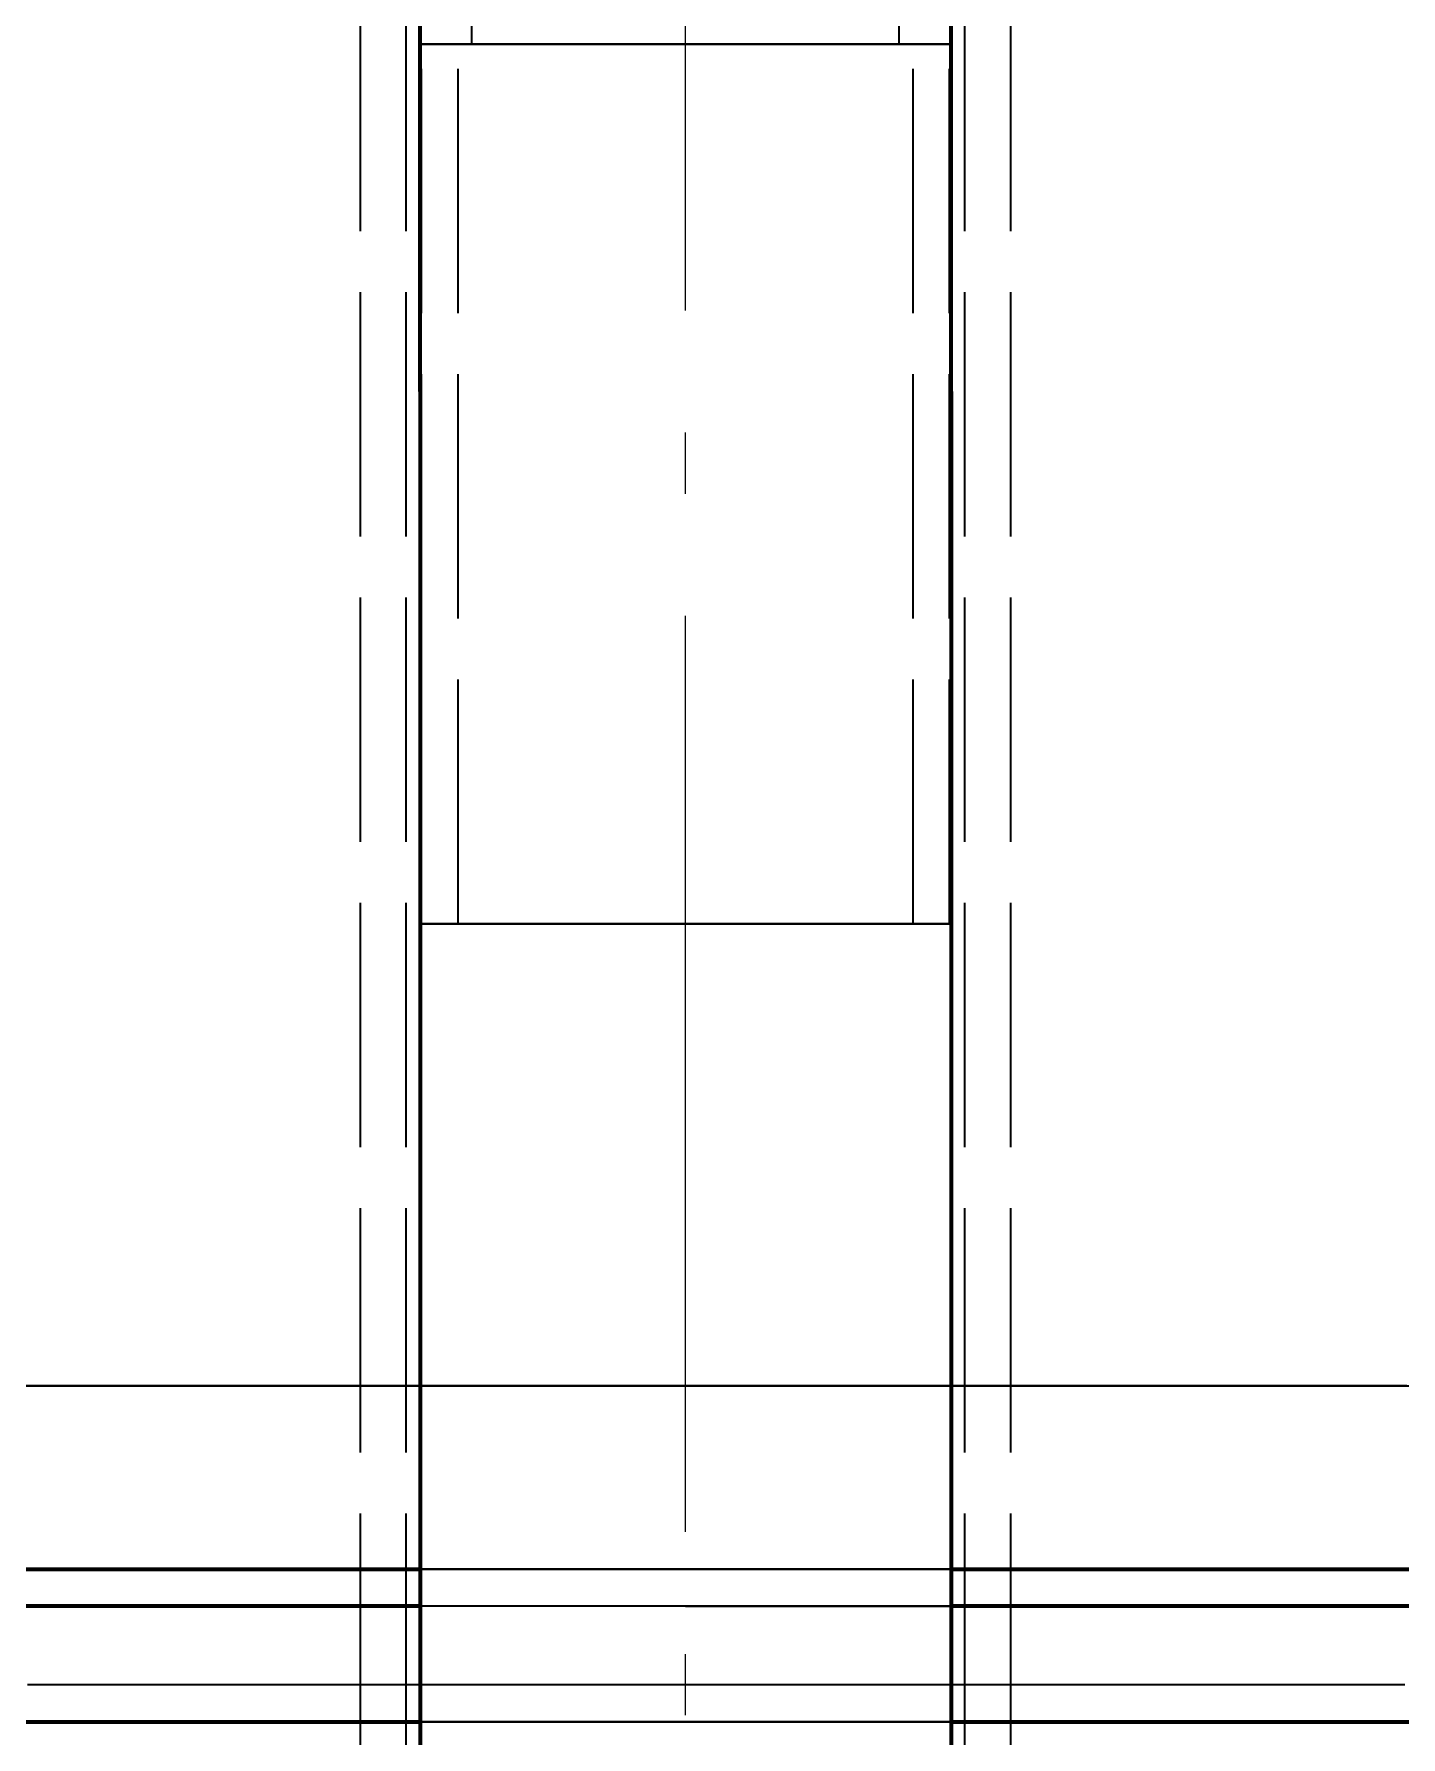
# Model space of a CAD drawing. Header units: millimetres. Extents: x 0 to 2382, y 0 to 420.
# Drawn here: x 306.23 to 328.62, y 311.36 to 339.25 of the extents above; entities that cross this region are included whole.
import ezdxf

# ---------------------------------------------------------------- set-up
doc = ezdxf.new("R2010")
doc.units = ezdxf.units.MM
doc.linetypes.add('IRAM-E-TRAZOS', pattern=[5, 4, -1])
doc.linetypes.add('IRAM-F-TRAZO-PUNTO', pattern=[20, 15, -2, 1, -2])
for name, color, linetype, lineweight in [('01-VISIBLE', 7, 'CONTINUOUS', 70), ('02-OCULTA', 4, 'IRAM-E-TRAZOS', 35), ('03-EJE', 1, 'IRAM-F-TRAZO-PUNTO', 18)]:
    doc.layers.add(name, color=color, linetype=linetype, lineweight=lineweight)

msp = doc.modelspace()

# ---------------------------------------------------------------- linework, layer by layer
at = {"layer": '01-VISIBLE'}
for p, q in [((312.553, 333.396), (312.553, 231.121)), ((321.253, 333.396), (321.253, 231.121))]:
    msp.add_line(p, q, dxfattribs=at)
for points in [[(312.553, 333.396), (312.553, 333.646), (312.553, 333.896), (312.553, 334.146), (312.553, 334.396), (312.553, 334.646), (312.553, 334.896), (312.553, 335.146), (312.553, 335.396), (312.553, 335.646), (312.553, 335.896), (312.553, 336.146), (312.553, 336.396), (312.553, 336.646), (312.553, 336.896), (312.553, 337.146), (312.553, 337.396), (312.553, 337.646), (312.553, 337.896), (312.553, 338.146), (312.553, 338.396), (312.553, 338.646), (312.553, 338.896), (312.553, 339.146), (312.553, 339.396)], [(321.253, 333.396), (321.253, 333.646), (321.253, 333.896), (321.253, 334.146), (321.253, 334.396), (321.253, 334.646), (321.253, 334.896), (321.253, 335.146), (321.253, 335.396), (321.253, 335.646), (321.253, 335.896), (321.253, 336.146), (321.253, 336.396), (321.253, 336.646), (321.253, 336.896), (321.253, 337.146), (321.253, 337.396), (321.253, 337.646), (321.253, 337.896), (321.253, 338.146), (321.253, 338.396), (321.253, 338.646), (321.253, 338.896), (321.253, 339.146), (321.253, 339.396)], [(306.024, 314.114), (306.276, 314.114), (306.527, 314.114), (306.778, 314.114), (307.029, 314.114), (307.28, 314.114), (307.531, 314.114), (307.782, 314.114), (308.033, 314.114), (308.284, 314.114), (308.536, 314.114), (308.787, 314.114), (309.038, 314.114), (309.289, 314.114), (309.54, 314.114), (309.791, 314.114), (310.042, 314.114), (310.293, 314.114), (310.544, 314.114), (310.796, 314.114), (311.047, 314.114), (311.298, 314.114), (311.549, 314.114), (311.8, 314.114), (312.051, 314.114), (312.302, 314.114), (312.553, 314.114)], [(321.253, 314.114), (321.504, 314.114), (321.756, 314.114), (322.007, 314.114), (322.258, 314.114), (322.509, 314.114), (322.76, 314.114), (323.011, 314.114), (323.262, 314.114), (323.513, 314.114), (323.764, 314.114), (324.016, 314.114), (324.267, 314.114), (324.518, 314.114), (324.769, 314.114), (325.02, 314.114), (325.271, 314.114), (325.522, 314.114), (325.773, 314.114), (326.024, 314.114), (326.276, 314.114), (326.527, 314.114), (326.778, 314.114), (327.029, 314.114), (327.28, 314.114), (327.531, 314.114), (327.782, 314.114), (328.033, 314.114), (328.284, 314.114), (328.536, 314.114), (328.787, 314.114)], [(312.553, 313.504), (312.303, 313.504), (312.053, 313.504), (311.803, 313.504), (311.553, 313.504), (311.303, 313.504), (311.053, 313.504), (310.803, 313.504), (310.553, 313.504), (310.303, 313.504), (310.053, 313.504), (309.803, 313.504), (309.553, 313.504), (309.303, 313.504), (309.053, 313.504), (308.803, 313.504), (308.553, 313.504), (308.303, 313.504), (308.053, 313.504), (307.803, 313.504), (307.553, 313.504), (307.303, 313.504), (307.053, 313.504), (306.803, 313.504), (306.553, 313.504), (306.303, 313.504), (306.053, 313.504)], [(328.753, 313.504), (328.503, 313.504), (328.253, 313.504), (328.003, 313.504), (327.753, 313.504), (327.503, 313.504), (327.253, 313.504), (327.003, 313.504), (326.753, 313.504), (326.503, 313.504), (326.253, 313.504), (326.003, 313.504), (325.753, 313.504), (325.503, 313.504), (325.253, 313.504), (325.003, 313.504), (324.753, 313.504), (324.503, 313.504), (324.253, 313.504), (324.003, 313.504), (323.753, 313.504), (323.503, 313.504), (323.253, 313.504), (323.003, 313.504), (322.753, 313.504), (322.503, 313.504), (322.253, 313.504), (322.003, 313.504), (321.753, 313.504), (321.503, 313.504), (321.253, 313.504)], [(306.024, 311.614), (306.276, 311.614), (306.527, 311.614), (306.778, 311.614), (307.029, 311.614), (307.28, 311.614), (307.531, 311.614), (307.782, 311.614), (308.033, 311.614), (308.284, 311.614), (308.536, 311.614), (308.787, 311.614), (309.038, 311.614), (309.289, 311.614), (309.54, 311.614), (309.791, 311.614), (310.042, 311.614), (310.293, 311.614), (310.544, 311.614), (310.796, 311.614), (311.047, 311.614), (311.298, 311.614), (311.549, 311.614), (311.8, 311.614), (312.051, 311.614), (312.302, 311.614), (312.553, 311.614)], [(321.253, 311.614), (321.504, 311.614), (321.756, 311.614), (322.007, 311.614), (322.258, 311.614), (322.509, 311.614), (322.76, 311.614), (323.011, 311.614), (323.262, 311.614), (323.513, 311.614), (323.764, 311.614), (324.016, 311.614), (324.267, 311.614), (324.518, 311.614), (324.769, 311.614), (325.02, 311.614), (325.271, 311.614), (325.522, 311.614), (325.773, 311.614), (326.024, 311.614), (326.276, 311.614), (326.527, 311.614), (326.778, 311.614), (327.029, 311.614), (327.28, 311.614), (327.531, 311.614), (327.782, 311.614), (328.033, 311.614), (328.284, 311.614), (328.536, 311.614), (328.787, 311.614)]]:
    msp.add_lwpolyline(points, dxfattribs=at)
at = {"layer": '02-OCULTA'}
for p, q in [((311.578, 166.021), (311.578, 342.821)), ((312.328, 166.021), (312.328, 342.821)), ((321.478, 166.021), (321.478, 342.821)), ((322.228, 166.021), (322.228, 342.821)), ((313.403, 339.08), (313.403, 341.53)), ((320.403, 339.08), (320.403, 341.53)), ((312.578, 324.68), (312.578, 339.08)), ((313.178, 324.68), (313.178, 339.08)), ((320.628, 324.68), (320.628, 339.08)), ((321.228, 324.68), (321.228, 339.08))]:
    msp.add_line(p, q, dxfattribs=at)
for points in [[(316.903, 339.08), (316.649, 339.08), (316.395, 339.08), (316.14, 339.08), (315.886, 339.08), (315.631, 339.08), (315.377, 339.08), (315.122, 339.08), (314.868, 339.08), (314.614, 339.08), (314.359, 339.08), (314.105, 339.08), (313.85, 339.08), (313.596, 339.08), (313.342, 339.08), (313.087, 339.08), (312.833, 339.08), (312.578, 339.08)], [(312.578, 339.08), (312.833, 339.08), (313.087, 339.08), (313.342, 339.08), (313.596, 339.08), (313.85, 339.08), (314.105, 339.08), (314.359, 339.08), (314.614, 339.08), (314.868, 339.08), (315.122, 339.08), (315.377, 339.08), (315.631, 339.08), (315.886, 339.08), (316.14, 339.08), (316.395, 339.08), (316.649, 339.08), (316.903, 339.08), (317.158, 339.08), (317.412, 339.08), (317.667, 339.08), (317.921, 339.08), (318.175, 339.08), (318.43, 339.08), (318.684, 339.08), (318.939, 339.08), (319.193, 339.08), (319.447, 339.08), (319.702, 339.08), (319.956, 339.08), (320.211, 339.08), (320.465, 339.08), (320.72, 339.08), (320.974, 339.08), (321.228, 339.08)], [(316.903, 339.08), (316.637, 339.08), (316.371, 339.08), (316.105, 339.08), (315.839, 339.08), (315.573, 339.08), (315.307, 339.08), (315.041, 339.08), (314.775, 339.08), (314.509, 339.08), (314.243, 339.08), (313.977, 339.08), (313.71, 339.08), (313.444, 339.08), (313.178, 339.08)], [(313.178, 339.08), (313.435, 339.08), (313.692, 339.08), (313.949, 339.08), (314.206, 339.08), (314.463, 339.08), (314.72, 339.08), (314.977, 339.08), (315.234, 339.08), (315.49, 339.08), (315.747, 339.08), (316.004, 339.08), (316.261, 339.08), (316.518, 339.08), (316.775, 339.08), (317.032, 339.08), (317.289, 339.08), (317.546, 339.08), (317.802, 339.08), (318.059, 339.08), (318.316, 339.08), (318.573, 339.08), (318.83, 339.08), (319.087, 339.08), (319.344, 339.08), (319.601, 339.08), (319.858, 339.08), (320.115, 339.08), (320.371, 339.08), (320.628, 339.08)], [(316.903, 339.08), (316.653, 339.08), (316.403, 339.08), (316.153, 339.08), (315.903, 339.08), (315.653, 339.08), (315.403, 339.08), (315.153, 339.08), (314.903, 339.08), (314.653, 339.08), (314.403, 339.08), (314.153, 339.08), (313.903, 339.08), (313.653, 339.08), (313.403, 339.08)], [(313.403, 339.08), (313.653, 339.08), (313.903, 339.08), (314.153, 339.08), (314.403, 339.08), (314.653, 339.08), (314.903, 339.08), (315.153, 339.08), (315.403, 339.08), (315.653, 339.08), (315.903, 339.08), (316.153, 339.08), (316.403, 339.08), (316.653, 339.08), (316.903, 339.08), (317.153, 339.08), (317.403, 339.08), (317.653, 339.08), (317.903, 339.08), (318.153, 339.08), (318.403, 339.08), (318.653, 339.08), (318.903, 339.08), (319.153, 339.08), (319.403, 339.08), (319.653, 339.08), (319.903, 339.08), (320.153, 339.08), (320.403, 339.08)], [(320.403, 339.08), (320.134, 339.08), (319.865, 339.08), (319.596, 339.08), (319.326, 339.08), (319.057, 339.08), (318.788, 339.08), (318.519, 339.08), (318.249, 339.08), (317.98, 339.08), (317.711, 339.08), (317.442, 339.08), (317.173, 339.08), (316.903, 339.08)], [(321.228, 339.08), (320.974, 339.08), (320.72, 339.08), (320.465, 339.08), (320.211, 339.08), (319.956, 339.08), (319.702, 339.08), (319.447, 339.08), (319.193, 339.08), (318.939, 339.08), (318.684, 339.08), (318.43, 339.08), (318.175, 339.08), (317.921, 339.08), (317.667, 339.08), (317.412, 339.08), (317.158, 339.08), (316.903, 339.08)], [(320.628, 339.08), (320.362, 339.08), (320.096, 339.08), (319.83, 339.08), (319.564, 339.08), (319.298, 339.08), (319.032, 339.08), (318.766, 339.08), (318.5, 339.08), (318.234, 339.08), (317.968, 339.08), (317.702, 339.08), (317.435, 339.08), (317.169, 339.08), (316.903, 339.08)], [(316.903, 324.68), (316.649, 324.68), (316.395, 324.68), (316.14, 324.68), (315.886, 324.68), (315.631, 324.68), (315.377, 324.68), (315.122, 324.68), (314.868, 324.68), (314.614, 324.68), (314.359, 324.68), (314.105, 324.68), (313.85, 324.68), (313.596, 324.68), (313.342, 324.68), (313.087, 324.68), (312.833, 324.68), (312.578, 324.68)], [(312.578, 324.68), (312.833, 324.68), (313.087, 324.68), (313.342, 324.68), (313.596, 324.68), (313.85, 324.68), (314.105, 324.68), (314.359, 324.68), (314.614, 324.68), (314.868, 324.68), (315.122, 324.68), (315.377, 324.68), (315.631, 324.68), (315.886, 324.68), (316.14, 324.68), (316.395, 324.68), (316.649, 324.68), (316.903, 324.68), (317.158, 324.68), (317.412, 324.68), (317.667, 324.68), (317.921, 324.68), (318.175, 324.68), (318.43, 324.68), (318.684, 324.68), (318.939, 324.68), (319.193, 324.68), (319.447, 324.68), (319.702, 324.68), (319.956, 324.68), (320.211, 324.68), (320.465, 324.68), (320.72, 324.68), (320.974, 324.68), (321.228, 324.68)], [(316.903, 324.68), (316.637, 324.68), (316.371, 324.68), (316.105, 324.68), (315.839, 324.68), (315.573, 324.68), (315.307, 324.68), (315.041, 324.68), (314.775, 324.68), (314.509, 324.68), (314.243, 324.68), (313.977, 324.68), (313.71, 324.68), (313.444, 324.68), (313.178, 324.68)], [(313.178, 324.68), (313.435, 324.68), (313.692, 324.68), (313.949, 324.68), (314.206, 324.68), (314.463, 324.68), (314.72, 324.68), (314.977, 324.68), (315.234, 324.68), (315.49, 324.68), (315.747, 324.68), (316.004, 324.68), (316.261, 324.68), (316.518, 324.68), (316.775, 324.68), (317.032, 324.68), (317.289, 324.68), (317.546, 324.68), (317.802, 324.68), (318.059, 324.68), (318.316, 324.68), (318.573, 324.68), (318.83, 324.68), (319.087, 324.68), (319.344, 324.68), (319.601, 324.68), (319.858, 324.68), (320.115, 324.68), (320.371, 324.68), (320.628, 324.68)], [(321.228, 324.68), (320.974, 324.68), (320.72, 324.68), (320.465, 324.68), (320.211, 324.68), (319.956, 324.68), (319.702, 324.68), (319.447, 324.68), (319.193, 324.68), (318.939, 324.68), (318.684, 324.68), (318.43, 324.68), (318.175, 324.68), (317.921, 324.68), (317.667, 324.68), (317.412, 324.68), (317.158, 324.68), (316.903, 324.68)], [(320.628, 324.68), (320.362, 324.68), (320.096, 324.68), (319.83, 324.68), (319.564, 324.68), (319.298, 324.68), (319.032, 324.68), (318.766, 324.68), (318.5, 324.68), (318.234, 324.68), (317.968, 324.68), (317.702, 324.68), (317.435, 324.68), (317.169, 324.68), (316.903, 324.68)], [(306.007, 317.114), (306.257, 317.114), (306.508, 317.114), (306.758, 317.114), (307.009, 317.114), (307.259, 317.114), (307.51, 317.114), (307.76, 317.114), (308.011, 317.114), (308.261, 317.114), (308.512, 317.114), (308.762, 317.114), (309.013, 317.114), (309.263, 317.114), (309.514, 317.114), (309.764, 317.114), (310.015, 317.114), (310.265, 317.114), (310.516, 317.114), (310.766, 317.114), (311.017, 317.114), (311.267, 317.114), (311.518, 317.114), (311.768, 317.114), (312.019, 317.114), (312.269, 317.114), (312.52, 317.114), (312.77, 317.114), (313.021, 317.114), (313.271, 317.114), (313.522, 317.114), (313.772, 317.114), (314.023, 317.114), (314.273, 317.114), (314.524, 317.114), (314.774, 317.114), (315.025, 317.114), (315.275, 317.114), (315.526, 317.114), (315.776, 317.114), (316.027, 317.114), (316.277, 317.114), (316.528, 317.114), (316.778, 317.114), (317.029, 317.114), (317.279, 317.114), (317.53, 317.114), (317.78, 317.114), (318.031, 317.114), (318.281, 317.114), (318.532, 317.114), (318.782, 317.114), (319.033, 317.114), (319.283, 317.114), (319.534, 317.114), (319.784, 317.114), (320.035, 317.114), (320.285, 317.114), (320.536, 317.114), (320.786, 317.114), (321.037, 317.114), (321.287, 317.114), (321.538, 317.114), (321.788, 317.114), (322.039, 317.114), (322.289, 317.114), (322.54, 317.114), (322.79, 317.114), (323.041, 317.114), (323.291, 317.114), (323.542, 317.114), (323.792, 317.114), (324.043, 317.114), (324.293, 317.114), (324.544, 317.114), (324.794, 317.114), (325.045, 317.114), (325.295, 317.114), (325.546, 317.114), (325.796, 317.114), (326.047, 317.114), (326.297, 317.114), (326.548, 317.114), (326.798, 317.114), (327.049, 317.114), (327.299, 317.114), (327.55, 317.114), (327.8, 317.114), (328.051, 317.114), (328.301, 317.114), (328.552, 317.114), (328.802, 317.114)], [(306.021, 317.114), (306.271, 317.114), (306.521, 317.114), (306.771, 317.114), (307.022, 317.114), (307.272, 317.114), (307.522, 317.114), (307.772, 317.114), (308.022, 317.114), (308.272, 317.114), (308.523, 317.114), (308.773, 317.114), (309.023, 317.114), (309.273, 317.114), (309.523, 317.114), (309.773, 317.114), (310.024, 317.114), (310.274, 317.114), (310.524, 317.114), (310.774, 317.114), (311.024, 317.114), (311.274, 317.114), (311.525, 317.114), (311.775, 317.114), (312.025, 317.114), (312.275, 317.114), (312.525, 317.114), (312.776, 317.114), (313.026, 317.114), (313.276, 317.114), (313.526, 317.114), (313.776, 317.114), (314.026, 317.114), (314.277, 317.114), (314.527, 317.114), (314.777, 317.114), (315.027, 317.114), (315.277, 317.114), (315.527, 317.114), (315.778, 317.114), (316.028, 317.114), (316.278, 317.114), (316.528, 317.114), (316.778, 317.114), (317.028, 317.114), (317.279, 317.114), (317.529, 317.114), (317.779, 317.114), (318.029, 317.114), (318.279, 317.114), (318.529, 317.114), (318.78, 317.114), (319.03, 317.114), (319.28, 317.114), (319.53, 317.114), (319.78, 317.114), (320.03, 317.114), (320.281, 317.114), (320.531, 317.114), (320.781, 317.114), (321.031, 317.114), (321.281, 317.114), (321.531, 317.114), (321.782, 317.114), (322.032, 317.114), (322.282, 317.114), (322.532, 317.114), (322.782, 317.114), (323.033, 317.114), (323.283, 317.114), (323.533, 317.114), (323.783, 317.114), (324.033, 317.114), (324.283, 317.114), (324.534, 317.114), (324.784, 317.114), (325.034, 317.114), (325.284, 317.114), (325.534, 317.114), (325.784, 317.114), (326.035, 317.114), (326.285, 317.114), (326.535, 317.114), (326.785, 317.114), (327.035, 317.114), (327.285, 317.114), (327.536, 317.114), (327.786, 317.114), (328.036, 317.114), (328.286, 317.114), (328.536, 317.114), (328.786, 317.114)], [(316.903, 317.114), (316.652, 317.114), (316.401, 317.114), (316.149, 317.114), (315.898, 317.114), (315.647, 317.114), (315.395, 317.114), (315.144, 317.114), (314.893, 317.114), (314.641, 317.114), (314.39, 317.114), (314.139, 317.114), (313.887, 317.114), (313.636, 317.114), (313.385, 317.114), (313.133, 317.114), (312.882, 317.114), (312.631, 317.114), (312.379, 317.114), (312.128, 317.114), (311.876, 317.114), (311.625, 317.114), (311.374, 317.114), (311.122, 317.114), (310.871, 317.114), (310.62, 317.114), (310.368, 317.114), (310.117, 317.114), (309.866, 317.114), (309.614, 317.114), (309.363, 317.114), (309.112, 317.114), (308.86, 317.114), (308.609, 317.114), (308.358, 317.114), (308.106, 317.114), (307.855, 317.114), (307.604, 317.114), (307.352, 317.114), (307.101, 317.114), (306.85, 317.114), (306.598, 317.114), (306.347, 317.114), (306.096, 317.114)], [(316.903, 317.114), (316.652, 317.114), (316.401, 317.114), (316.15, 317.114), (315.899, 317.114), (315.648, 317.114), (315.397, 317.114), (315.146, 317.114), (314.895, 317.114), (314.644, 317.114), (314.393, 317.114), (314.142, 317.114), (313.891, 317.114), (313.64, 317.114), (313.389, 317.114), (313.138, 317.114), (312.887, 317.114), (312.636, 317.114), (312.385, 317.114), (312.134, 317.114), (311.883, 317.114), (311.632, 317.114), (311.381, 317.114), (311.13, 317.114), (310.879, 317.114), (310.628, 317.114), (310.377, 317.114), (310.126, 317.114), (309.875, 317.114), (309.624, 317.114), (309.373, 317.114), (309.121, 317.114), (308.87, 317.114), (308.619, 317.114), (308.368, 317.114), (308.117, 317.114), (307.866, 317.114), (307.615, 317.114), (307.364, 317.114), (307.113, 317.114), (306.862, 317.114), (306.611, 317.114), (306.36, 317.114), (306.109, 317.114)], [(328.716, 317.114), (328.465, 317.114), (328.214, 317.114), (327.962, 317.114), (327.711, 317.114), (327.46, 317.114), (327.208, 317.114), (326.957, 317.114), (326.706, 317.114), (326.454, 317.114), (326.203, 317.114), (325.952, 317.114), (325.7, 317.114), (325.449, 317.114), (325.198, 317.114), (324.946, 317.114), (324.695, 317.114), (324.444, 317.114), (324.192, 317.114), (323.941, 317.114), (323.69, 317.114), (323.438, 317.114), (323.187, 317.114), (322.936, 317.114), (322.684, 317.114), (322.433, 317.114), (322.182, 317.114), (321.93, 317.114), (321.679, 317.114), (321.427, 317.114), (321.176, 317.114), (320.925, 317.114), (320.673, 317.114), (320.422, 317.114), (320.171, 317.114), (319.919, 317.114), (319.668, 317.114), (319.417, 317.114), (319.165, 317.114), (318.914, 317.114), (318.663, 317.114), (318.411, 317.114), (318.16, 317.114), (317.909, 317.114), (317.657, 317.114), (317.406, 317.114), (317.155, 317.114), (316.903, 317.114)], [(328.702, 317.114), (328.451, 317.114), (328.2, 317.114), (327.949, 317.114), (327.698, 317.114), (327.446, 317.114), (327.195, 317.114), (326.944, 317.114), (326.693, 317.114), (326.442, 317.114), (326.191, 317.114), (325.94, 317.114), (325.689, 317.114), (325.438, 317.114), (325.187, 317.114), (324.936, 317.114), (324.685, 317.114), (324.434, 317.114), (324.183, 317.114), (323.932, 317.114), (323.681, 317.114), (323.43, 317.114), (323.179, 317.114), (322.928, 317.114), (322.677, 317.114), (322.426, 317.114), (322.175, 317.114), (321.924, 317.114), (321.673, 317.114), (321.422, 317.114), (321.171, 317.114), (320.92, 317.114), (320.669, 317.114), (320.418, 317.114), (320.167, 317.114), (319.916, 317.114), (319.665, 317.114), (319.414, 317.114), (319.163, 317.114), (318.912, 317.114), (318.661, 317.114), (318.409, 317.114), (318.158, 317.114), (317.907, 317.114), (317.656, 317.114), (317.405, 317.114), (317.154, 317.114), (316.903, 317.114)], [(306.007, 314.114), (306.257, 314.114), (306.508, 314.114), (306.758, 314.114), (307.009, 314.114), (307.259, 314.114), (307.51, 314.114), (307.76, 314.114), (308.011, 314.114), (308.261, 314.114), (308.512, 314.114), (308.762, 314.114), (309.013, 314.114), (309.263, 314.114), (309.514, 314.114), (309.764, 314.114), (310.015, 314.114), (310.265, 314.114), (310.516, 314.114), (310.766, 314.114), (311.017, 314.114), (311.267, 314.114), (311.518, 314.114), (311.768, 314.114), (312.019, 314.114), (312.269, 314.114), (312.52, 314.114), (312.77, 314.114), (313.021, 314.114), (313.271, 314.114), (313.522, 314.114), (313.772, 314.114), (314.023, 314.114), (314.273, 314.114), (314.524, 314.114), (314.774, 314.114), (315.025, 314.114), (315.275, 314.114), (315.526, 314.114), (315.776, 314.114), (316.027, 314.114), (316.277, 314.114), (316.528, 314.114), (316.778, 314.114), (317.029, 314.114), (317.279, 314.114), (317.53, 314.114), (317.78, 314.114), (318.031, 314.114), (318.281, 314.114), (318.532, 314.114), (318.782, 314.114), (319.033, 314.114), (319.283, 314.114), (319.534, 314.114), (319.784, 314.114), (320.035, 314.114), (320.285, 314.114), (320.536, 314.114), (320.786, 314.114), (321.037, 314.114), (321.287, 314.114), (321.538, 314.114), (321.788, 314.114), (322.039, 314.114), (322.289, 314.114), (322.54, 314.114), (322.79, 314.114), (323.041, 314.114), (323.291, 314.114), (323.542, 314.114), (323.792, 314.114), (324.043, 314.114), (324.293, 314.114), (324.544, 314.114), (324.794, 314.114), (325.045, 314.114), (325.295, 314.114), (325.546, 314.114), (325.796, 314.114), (326.047, 314.114), (326.297, 314.114), (326.548, 314.114), (326.798, 314.114), (327.049, 314.114), (327.299, 314.114), (327.55, 314.114), (327.8, 314.114), (328.051, 314.114), (328.301, 314.114), (328.552, 314.114), (328.802, 314.114)], [(306.007, 314.114), (306.257, 314.114), (306.508, 314.114), (306.758, 314.114), (307.009, 314.114), (307.259, 314.114), (307.51, 314.114), (307.76, 314.114), (308.011, 314.114), (308.261, 314.114), (308.512, 314.114), (308.762, 314.114), (309.013, 314.114), (309.263, 314.114), (309.514, 314.114), (309.764, 314.114), (310.015, 314.114), (310.265, 314.114), (310.516, 314.114), (310.766, 314.114), (311.017, 314.114), (311.267, 314.114), (311.518, 314.114), (311.768, 314.114), (312.019, 314.114), (312.269, 314.114), (312.52, 314.114), (312.77, 314.114), (313.021, 314.114), (313.271, 314.114), (313.522, 314.114), (313.772, 314.114), (314.023, 314.114), (314.273, 314.114), (314.524, 314.114), (314.774, 314.114), (315.025, 314.114), (315.275, 314.114), (315.526, 314.114), (315.776, 314.114), (316.027, 314.114), (316.277, 314.114), (316.528, 314.114), (316.778, 314.114), (317.029, 314.114), (317.279, 314.114), (317.53, 314.114), (317.78, 314.114), (318.031, 314.114), (318.281, 314.114), (318.532, 314.114), (318.782, 314.114), (319.033, 314.114), (319.283, 314.114), (319.534, 314.114), (319.784, 314.114), (320.035, 314.114), (320.285, 314.114), (320.536, 314.114), (320.786, 314.114), (321.037, 314.114), (321.287, 314.114), (321.538, 314.114), (321.788, 314.114), (322.039, 314.114), (322.289, 314.114), (322.54, 314.114), (322.79, 314.114), (323.041, 314.114), (323.291, 314.114), (323.542, 314.114), (323.792, 314.114), (324.043, 314.114), (324.293, 314.114), (324.544, 314.114), (324.794, 314.114), (325.045, 314.114), (325.295, 314.114), (325.546, 314.114), (325.796, 314.114), (326.047, 314.114), (326.297, 314.114), (326.548, 314.114), (326.798, 314.114), (327.049, 314.114), (327.299, 314.114), (327.55, 314.114), (327.8, 314.114), (328.051, 314.114), (328.301, 314.114), (328.552, 314.114), (328.802, 314.114)], [(306.021, 314.114), (306.271, 314.114), (306.521, 314.114), (306.771, 314.114), (307.022, 314.114), (307.272, 314.114), (307.522, 314.114), (307.772, 314.114), (308.022, 314.114), (308.272, 314.114), (308.523, 314.114), (308.773, 314.114), (309.023, 314.114), (309.273, 314.114), (309.523, 314.114), (309.773, 314.114), (310.024, 314.114), (310.274, 314.114), (310.524, 314.114), (310.774, 314.114), (311.024, 314.114), (311.274, 314.114), (311.525, 314.114), (311.775, 314.114), (312.025, 314.114), (312.275, 314.114), (312.525, 314.114), (312.776, 314.114), (313.026, 314.114), (313.276, 314.114), (313.526, 314.114), (313.776, 314.114), (314.026, 314.114), (314.277, 314.114), (314.527, 314.114), (314.777, 314.114), (315.027, 314.114), (315.277, 314.114), (315.527, 314.114), (315.778, 314.114), (316.028, 314.114), (316.278, 314.114), (316.528, 314.114), (316.778, 314.114), (317.028, 314.114), (317.279, 314.114), (317.529, 314.114), (317.779, 314.114), (318.029, 314.114), (318.279, 314.114), (318.529, 314.114), (318.78, 314.114), (319.03, 314.114), (319.28, 314.114), (319.53, 314.114), (319.78, 314.114), (320.03, 314.114), (320.281, 314.114), (320.531, 314.114), (320.781, 314.114), (321.031, 314.114), (321.281, 314.114), (321.531, 314.114), (321.782, 314.114), (322.032, 314.114), (322.282, 314.114), (322.532, 314.114), (322.782, 314.114), (323.033, 314.114), (323.283, 314.114), (323.533, 314.114), (323.783, 314.114), (324.033, 314.114), (324.283, 314.114), (324.534, 314.114), (324.784, 314.114), (325.034, 314.114), (325.284, 314.114), (325.534, 314.114), (325.784, 314.114), (326.035, 314.114), (326.285, 314.114), (326.535, 314.114), (326.785, 314.114), (327.035, 314.114), (327.285, 314.114), (327.536, 314.114), (327.786, 314.114), (328.036, 314.114), (328.286, 314.114), (328.536, 314.114), (328.786, 314.114)], [(316.903, 314.114), (316.652, 314.114), (316.401, 314.114), (316.149, 314.114), (315.898, 314.114), (315.647, 314.114), (315.395, 314.114), (315.144, 314.114), (314.893, 314.114), (314.641, 314.114), (314.39, 314.114), (314.139, 314.114), (313.887, 314.114), (313.636, 314.114), (313.385, 314.114), (313.133, 314.114), (312.882, 314.114), (312.631, 314.114), (312.379, 314.114), (312.128, 314.114), (311.876, 314.114), (311.625, 314.114), (311.374, 314.114), (311.122, 314.114), (310.871, 314.114), (310.62, 314.114), (310.368, 314.114), (310.117, 314.114), (309.866, 314.114), (309.614, 314.114), (309.363, 314.114), (309.112, 314.114), (308.86, 314.114), (308.609, 314.114), (308.358, 314.114), (308.106, 314.114), (307.855, 314.114), (307.604, 314.114), (307.352, 314.114), (307.101, 314.114), (306.85, 314.114), (306.598, 314.114), (306.347, 314.114), (306.096, 314.114)], [(316.903, 314.114), (316.652, 314.114), (316.401, 314.114), (316.149, 314.114), (315.898, 314.114), (315.647, 314.114), (315.395, 314.114), (315.144, 314.114), (314.893, 314.114), (314.641, 314.114), (314.39, 314.114), (314.139, 314.114), (313.887, 314.114), (313.636, 314.114), (313.385, 314.114), (313.133, 314.114), (312.882, 314.114), (312.631, 314.114), (312.379, 314.114), (312.128, 314.114), (311.876, 314.114), (311.625, 314.114), (311.374, 314.114), (311.122, 314.114), (310.871, 314.114), (310.62, 314.114), (310.368, 314.114), (310.117, 314.114), (309.866, 314.114), (309.614, 314.114), (309.363, 314.114), (309.112, 314.114), (308.86, 314.114), (308.609, 314.114), (308.358, 314.114), (308.106, 314.114), (307.855, 314.114), (307.604, 314.114), (307.352, 314.114), (307.101, 314.114), (306.85, 314.114), (306.598, 314.114), (306.347, 314.114), (306.096, 314.114)], [(316.903, 314.114), (316.652, 314.114), (316.401, 314.114), (316.15, 314.114), (315.899, 314.114), (315.648, 314.114), (315.397, 314.114), (315.146, 314.114), (314.895, 314.114), (314.644, 314.114), (314.393, 314.114), (314.142, 314.114), (313.891, 314.114), (313.64, 314.114), (313.389, 314.114), (313.138, 314.114), (312.887, 314.114), (312.636, 314.114), (312.385, 314.114), (312.134, 314.114), (311.883, 314.114), (311.632, 314.114), (311.381, 314.114), (311.13, 314.114), (310.879, 314.114), (310.628, 314.114), (310.377, 314.114), (310.126, 314.114), (309.875, 314.114), (309.624, 314.114), (309.373, 314.114), (309.121, 314.114), (308.87, 314.114), (308.619, 314.114), (308.368, 314.114), (308.117, 314.114), (307.866, 314.114), (307.615, 314.114), (307.364, 314.114), (307.113, 314.114), (306.862, 314.114), (306.611, 314.114), (306.36, 314.114), (306.109, 314.114)], [(316.903, 314.114), (316.653, 314.114), (316.403, 314.114), (316.153, 314.114), (315.903, 314.114), (315.653, 314.114), (315.403, 314.114), (315.153, 314.114), (314.903, 314.114), (314.653, 314.114), (314.403, 314.114), (314.153, 314.114), (313.903, 314.114), (313.653, 314.114), (313.403, 314.114), (313.153, 314.114), (312.903, 314.114), (312.653, 314.114), (312.403, 314.114), (312.153, 314.114), (311.903, 314.114), (311.653, 314.114), (311.403, 314.114), (311.153, 314.114), (310.903, 314.114), (310.653, 314.114), (310.403, 314.114), (310.153, 314.114), (309.903, 314.114), (309.653, 314.114), (309.403, 314.114), (309.153, 314.114), (308.903, 314.114), (308.653, 314.114), (308.403, 314.114), (308.153, 314.114), (307.903, 314.114), (307.653, 314.114), (307.403, 314.114), (307.153, 314.114), (306.903, 314.114), (306.653, 314.114), (306.403, 314.114), (306.153, 314.114)], [(312.553, 314.114), (312.809, 314.114), (313.065, 314.114), (313.321, 314.114), (313.577, 314.114), (313.833, 314.114), (314.089, 314.114), (314.345, 314.114), (314.6, 314.114), (314.856, 314.114), (315.112, 314.114), (315.368, 314.114), (315.624, 314.114), (315.88, 314.114), (316.136, 314.114), (316.392, 314.114), (316.647, 314.114), (316.903, 314.114), (317.159, 314.114), (317.415, 314.114), (317.671, 314.114), (317.927, 314.114), (318.183, 314.114), (318.439, 314.114), (318.695, 314.114), (318.95, 314.114), (319.206, 314.114), (319.462, 314.114), (319.718, 314.114), (319.974, 314.114), (320.23, 314.114), (320.486, 314.114), (320.742, 314.114), (320.997, 314.114), (321.253, 314.114)], [(328.716, 314.114), (328.465, 314.114), (328.214, 314.114), (327.962, 314.114), (327.711, 314.114), (327.46, 314.114), (327.208, 314.114), (326.957, 314.114), (326.706, 314.114), (326.454, 314.114), (326.203, 314.114), (325.952, 314.114), (325.7, 314.114), (325.449, 314.114), (325.198, 314.114), (324.946, 314.114), (324.695, 314.114), (324.444, 314.114), (324.192, 314.114), (323.941, 314.114), (323.69, 314.114), (323.438, 314.114), (323.187, 314.114), (322.936, 314.114), (322.684, 314.114), (322.433, 314.114), (322.182, 314.114), (321.93, 314.114), (321.679, 314.114), (321.427, 314.114), (321.176, 314.114), (320.925, 314.114), (320.673, 314.114), (320.422, 314.114), (320.171, 314.114), (319.919, 314.114), (319.668, 314.114), (319.417, 314.114), (319.165, 314.114), (318.914, 314.114), (318.663, 314.114), (318.411, 314.114), (318.16, 314.114), (317.909, 314.114), (317.657, 314.114), (317.406, 314.114), (317.155, 314.114), (316.903, 314.114)], [(328.702, 314.114), (328.451, 314.114), (328.2, 314.114), (327.949, 314.114), (327.698, 314.114), (327.446, 314.114), (327.195, 314.114), (326.944, 314.114), (326.693, 314.114), (326.442, 314.114), (326.191, 314.114), (325.94, 314.114), (325.689, 314.114), (325.438, 314.114), (325.187, 314.114), (324.936, 314.114), (324.685, 314.114), (324.434, 314.114), (324.183, 314.114), (323.932, 314.114), (323.681, 314.114), (323.43, 314.114), (323.179, 314.114), (322.928, 314.114), (322.677, 314.114), (322.426, 314.114), (322.175, 314.114), (321.924, 314.114), (321.673, 314.114), (321.422, 314.114), (321.171, 314.114), (320.92, 314.114), (320.669, 314.114), (320.418, 314.114), (320.167, 314.114), (319.916, 314.114), (319.665, 314.114), (319.414, 314.114), (319.163, 314.114), (318.912, 314.114), (318.661, 314.114), (318.409, 314.114), (318.158, 314.114), (317.907, 314.114), (317.656, 314.114), (317.405, 314.114), (317.154, 314.114), (316.903, 314.114)], [(328.731, 314.114), (328.479, 314.114), (328.227, 314.114), (327.976, 314.114), (327.724, 314.114), (327.472, 314.114), (327.221, 314.114), (326.969, 314.114), (326.717, 314.114), (326.466, 314.114), (326.214, 314.114), (325.963, 314.114), (325.711, 314.114), (325.459, 314.114), (325.208, 314.114), (324.956, 314.114), (324.704, 314.114), (324.453, 314.114), (324.201, 314.114), (323.949, 314.114), (323.698, 314.114), (323.446, 314.114), (323.194, 314.114), (322.943, 314.114), (322.691, 314.114), (322.44, 314.114), (322.188, 314.114), (321.936, 314.114), (321.685, 314.114), (321.433, 314.114), (321.181, 314.114), (320.93, 314.114), (320.678, 314.114), (320.426, 314.114), (320.175, 314.114), (319.923, 314.114), (319.671, 314.114), (319.42, 314.114), (319.168, 314.114), (318.916, 314.114), (318.665, 314.114), (318.413, 314.114), (318.162, 314.114), (317.91, 314.114), (317.658, 314.114), (317.407, 314.114), (317.155, 314.114), (316.903, 314.114)], [(328.716, 314.114), (328.465, 314.114), (328.214, 314.114), (327.962, 314.114), (327.711, 314.114), (327.46, 314.114), (327.208, 314.114), (326.957, 314.114), (326.706, 314.114), (326.454, 314.114), (326.203, 314.114), (325.952, 314.114), (325.7, 314.114), (325.449, 314.114), (325.198, 314.114), (324.946, 314.114), (324.695, 314.114), (324.444, 314.114), (324.192, 314.114), (323.941, 314.114), (323.69, 314.114), (323.438, 314.114), (323.187, 314.114), (322.936, 314.114), (322.684, 314.114), (322.433, 314.114), (322.182, 314.114), (321.93, 314.114), (321.679, 314.114), (321.427, 314.114), (321.176, 314.114), (320.925, 314.114), (320.673, 314.114), (320.422, 314.114), (320.171, 314.114), (319.919, 314.114), (319.668, 314.114), (319.417, 314.114), (319.165, 314.114), (318.914, 314.114), (318.663, 314.114), (318.411, 314.114), (318.16, 314.114), (317.909, 314.114), (317.657, 314.114), (317.406, 314.114), (317.155, 314.114), (316.903, 314.114)], [(316.903, 313.504), (316.653, 313.504), (316.402, 313.504), (316.151, 313.504), (315.901, 313.504), (315.65, 313.504), (315.399, 313.504), (315.149, 313.504), (314.898, 313.504), (314.647, 313.504), (314.397, 313.504), (314.146, 313.504), (313.895, 313.504), (313.645, 313.504), (313.394, 313.504), (313.143, 313.504), (312.893, 313.504), (312.642, 313.504), (312.391, 313.504), (312.141, 313.504), (311.89, 313.504), (311.639, 313.504), (311.389, 313.504), (311.138, 313.504), (310.887, 313.504), (310.637, 313.504), (310.386, 313.504), (310.135, 313.504), (309.885, 313.504), (309.634, 313.504), (309.383, 313.504), (309.133, 313.504), (308.882, 313.504), (308.631, 313.504), (308.381, 313.504), (308.13, 313.504), (307.879, 313.504), (307.629, 313.504), (307.378, 313.504), (307.128, 313.504), (306.877, 313.504), (306.626, 313.504), (306.376, 313.504), (306.125, 313.504)], [(321.253, 313.504), (320.997, 313.504), (320.742, 313.504), (320.486, 313.504), (320.23, 313.504), (319.974, 313.504), (319.718, 313.504), (319.462, 313.504), (319.206, 313.504), (318.95, 313.504), (318.695, 313.504), (318.439, 313.504), (318.183, 313.504), (317.927, 313.504), (317.671, 313.504), (317.415, 313.504), (317.159, 313.504), (316.903, 313.504), (316.647, 313.504), (316.392, 313.504), (316.136, 313.504), (315.88, 313.504), (315.624, 313.504), (315.368, 313.504), (315.112, 313.504), (314.856, 313.504), (314.6, 313.504), (314.345, 313.504), (314.089, 313.504), (313.833, 313.504), (313.577, 313.504), (313.321, 313.504), (313.065, 313.504), (312.809, 313.504), (312.553, 313.504)], [(316.903, 313.504), (317.154, 313.504), (317.405, 313.504), (317.655, 313.504), (317.906, 313.504), (318.157, 313.504), (318.407, 313.504), (318.658, 313.504), (318.909, 313.504), (319.159, 313.504), (319.41, 313.504), (319.661, 313.504), (319.911, 313.504), (320.162, 313.504), (320.413, 313.504), (320.663, 313.504), (320.914, 313.504), (321.165, 313.504), (321.415, 313.504), (321.666, 313.504), (321.917, 313.504), (322.167, 313.504), (322.418, 313.504), (322.669, 313.504), (322.919, 313.504), (323.17, 313.504), (323.421, 313.504), (323.671, 313.504), (323.922, 313.504), (324.173, 313.504), (324.423, 313.504), (324.674, 313.504), (324.925, 313.504), (325.175, 313.504), (325.426, 313.504), (325.677, 313.504), (325.927, 313.504), (326.178, 313.504), (326.428, 313.504), (326.679, 313.504), (326.93, 313.504), (327.18, 313.504), (327.431, 313.504), (327.682, 313.504), (327.932, 313.504), (328.183, 313.504), (328.434, 313.504), (328.684, 313.504)], [(306.125, 312.224), (306.376, 312.224), (306.626, 312.224), (306.877, 312.224), (307.128, 312.224), (307.378, 312.224), (307.629, 312.224), (307.879, 312.224), (308.13, 312.224), (308.381, 312.224), (308.631, 312.224), (308.882, 312.224), (309.133, 312.224), (309.383, 312.224), (309.634, 312.224), (309.885, 312.224), (310.135, 312.224), (310.386, 312.224), (310.637, 312.224), (310.887, 312.224), (311.138, 312.224), (311.389, 312.224), (311.639, 312.224), (311.89, 312.224), (312.141, 312.224), (312.391, 312.224), (312.642, 312.224), (312.893, 312.224), (313.143, 312.224), (313.394, 312.224), (313.645, 312.224), (313.895, 312.224), (314.146, 312.224), (314.397, 312.224), (314.647, 312.224), (314.898, 312.224), (315.149, 312.224), (315.399, 312.224), (315.65, 312.224), (315.901, 312.224), (316.151, 312.224), (316.402, 312.224), (316.653, 312.224), (316.903, 312.224)], [(306.125, 312.224), (306.376, 312.224), (306.626, 312.224), (306.877, 312.224), (307.128, 312.224), (307.378, 312.224), (307.629, 312.224), (307.879, 312.224), (308.13, 312.224), (308.381, 312.224), (308.631, 312.224), (308.882, 312.224), (309.133, 312.224), (309.383, 312.224), (309.634, 312.224), (309.885, 312.224), (310.135, 312.224), (310.386, 312.224), (310.637, 312.224), (310.887, 312.224), (311.138, 312.224), (311.389, 312.224), (311.639, 312.224), (311.89, 312.224), (312.141, 312.224), (312.391, 312.224), (312.642, 312.224), (312.893, 312.224), (313.143, 312.224), (313.394, 312.224), (313.645, 312.224), (313.895, 312.224), (314.146, 312.224), (314.397, 312.224), (314.647, 312.224), (314.898, 312.224), (315.149, 312.224), (315.399, 312.224), (315.65, 312.224), (315.901, 312.224), (316.151, 312.224), (316.402, 312.224), (316.653, 312.224), (316.903, 312.224), (317.154, 312.224), (317.405, 312.224), (317.655, 312.224), (317.906, 312.224), (318.157, 312.224), (318.407, 312.224), (318.658, 312.224), (318.909, 312.224), (319.159, 312.224), (319.41, 312.224), (319.661, 312.224), (319.911, 312.224), (320.162, 312.224), (320.413, 312.224), (320.663, 312.224), (320.914, 312.224), (321.165, 312.224), (321.415, 312.224), (321.666, 312.224), (321.917, 312.224), (322.167, 312.224), (322.418, 312.224), (322.669, 312.224), (322.919, 312.224), (323.17, 312.224), (323.421, 312.224), (323.671, 312.224), (323.922, 312.224), (324.173, 312.224), (324.423, 312.224), (324.674, 312.224), (324.925, 312.224), (325.175, 312.224), (325.426, 312.224), (325.677, 312.224), (325.927, 312.224), (326.178, 312.224), (326.428, 312.224), (326.679, 312.224), (326.93, 312.224), (327.18, 312.224), (327.431, 312.224), (327.682, 312.224), (327.932, 312.224), (328.183, 312.224), (328.434, 312.224), (328.684, 312.224)], [(316.903, 312.224), (317.154, 312.224), (317.405, 312.224), (317.655, 312.224), (317.906, 312.224), (318.157, 312.224), (318.407, 312.224), (318.658, 312.224), (318.909, 312.224), (319.159, 312.224), (319.41, 312.224), (319.661, 312.224), (319.911, 312.224), (320.162, 312.224), (320.413, 312.224), (320.663, 312.224), (320.914, 312.224), (321.165, 312.224), (321.415, 312.224), (321.666, 312.224), (321.917, 312.224), (322.167, 312.224), (322.418, 312.224), (322.669, 312.224), (322.919, 312.224), (323.17, 312.224), (323.421, 312.224), (323.671, 312.224), (323.922, 312.224), (324.173, 312.224), (324.423, 312.224), (324.674, 312.224), (324.925, 312.224), (325.175, 312.224), (325.426, 312.224), (325.677, 312.224), (325.927, 312.224), (326.178, 312.224), (326.428, 312.224), (326.679, 312.224), (326.93, 312.224), (327.18, 312.224), (327.431, 312.224), (327.682, 312.224), (327.932, 312.224), (328.183, 312.224), (328.434, 312.224), (328.684, 312.224)], [(306.007, 311.614), (306.257, 311.614), (306.508, 311.614), (306.758, 311.614), (307.009, 311.614), (307.259, 311.614), (307.51, 311.614), (307.76, 311.614), (308.011, 311.614), (308.261, 311.614), (308.512, 311.614), (308.762, 311.614), (309.013, 311.614), (309.263, 311.614), (309.514, 311.614), (309.764, 311.614), (310.015, 311.614), (310.265, 311.614), (310.516, 311.614), (310.766, 311.614), (311.017, 311.614), (311.267, 311.614), (311.518, 311.614), (311.768, 311.614), (312.019, 311.614), (312.269, 311.614), (312.52, 311.614), (312.77, 311.614), (313.021, 311.614), (313.271, 311.614), (313.522, 311.614), (313.772, 311.614), (314.023, 311.614), (314.273, 311.614), (314.524, 311.614), (314.774, 311.614), (315.025, 311.614), (315.275, 311.614), (315.526, 311.614), (315.776, 311.614), (316.027, 311.614), (316.277, 311.614), (316.528, 311.614), (316.778, 311.614), (317.029, 311.614), (317.279, 311.614), (317.53, 311.614), (317.78, 311.614), (318.031, 311.614), (318.281, 311.614), (318.532, 311.614), (318.782, 311.614), (319.033, 311.614), (319.283, 311.614), (319.534, 311.614), (319.784, 311.614), (320.035, 311.614), (320.285, 311.614), (320.536, 311.614), (320.786, 311.614), (321.037, 311.614), (321.287, 311.614), (321.538, 311.614), (321.788, 311.614), (322.039, 311.614), (322.289, 311.614), (322.54, 311.614), (322.79, 311.614), (323.041, 311.614), (323.291, 311.614), (323.542, 311.614), (323.792, 311.614), (324.043, 311.614), (324.293, 311.614), (324.544, 311.614), (324.794, 311.614), (325.045, 311.614), (325.295, 311.614), (325.546, 311.614), (325.796, 311.614), (326.047, 311.614), (326.297, 311.614), (326.548, 311.614), (326.798, 311.614), (327.049, 311.614), (327.299, 311.614), (327.55, 311.614), (327.8, 311.614), (328.051, 311.614), (328.301, 311.614), (328.552, 311.614), (328.802, 311.614)], [(316.903, 311.614), (316.652, 311.614), (316.401, 311.614), (316.149, 311.614), (315.898, 311.614), (315.647, 311.614), (315.395, 311.614), (315.144, 311.614), (314.893, 311.614), (314.641, 311.614), (314.39, 311.614), (314.139, 311.614), (313.887, 311.614), (313.636, 311.614), (313.385, 311.614), (313.133, 311.614), (312.882, 311.614), (312.631, 311.614), (312.379, 311.614), (312.128, 311.614), (311.876, 311.614), (311.625, 311.614), (311.374, 311.614), (311.122, 311.614), (310.871, 311.614), (310.62, 311.614), (310.368, 311.614), (310.117, 311.614), (309.866, 311.614), (309.614, 311.614), (309.363, 311.614), (309.112, 311.614), (308.86, 311.614), (308.609, 311.614), (308.358, 311.614), (308.106, 311.614), (307.855, 311.614), (307.604, 311.614), (307.352, 311.614), (307.101, 311.614), (306.85, 311.614), (306.598, 311.614), (306.347, 311.614), (306.096, 311.614)], [(316.903, 311.614), (316.653, 311.614), (316.403, 311.614), (316.153, 311.614), (315.903, 311.614), (315.653, 311.614), (315.403, 311.614), (315.153, 311.614), (314.903, 311.614), (314.653, 311.614), (314.403, 311.614), (314.153, 311.614), (313.903, 311.614), (313.653, 311.614), (313.403, 311.614), (313.153, 311.614), (312.903, 311.614), (312.653, 311.614), (312.403, 311.614), (312.153, 311.614), (311.903, 311.614), (311.653, 311.614), (311.403, 311.614), (311.153, 311.614), (310.903, 311.614), (310.653, 311.614), (310.403, 311.614), (310.153, 311.614), (309.903, 311.614), (309.653, 311.614), (309.403, 311.614), (309.153, 311.614), (308.903, 311.614), (308.653, 311.614), (308.403, 311.614), (308.153, 311.614), (307.903, 311.614), (307.653, 311.614), (307.403, 311.614), (307.153, 311.614), (306.903, 311.614), (306.653, 311.614), (306.403, 311.614), (306.153, 311.614)], [(312.553, 311.614), (312.809, 311.614), (313.065, 311.614), (313.321, 311.614), (313.577, 311.614), (313.833, 311.614), (314.089, 311.614), (314.345, 311.614), (314.6, 311.614), (314.856, 311.614), (315.112, 311.614), (315.368, 311.614), (315.624, 311.614), (315.88, 311.614), (316.136, 311.614), (316.392, 311.614), (316.647, 311.614), (316.903, 311.614), (317.159, 311.614), (317.415, 311.614), (317.671, 311.614), (317.927, 311.614), (318.183, 311.614), (318.439, 311.614), (318.695, 311.614), (318.95, 311.614), (319.206, 311.614), (319.462, 311.614), (319.718, 311.614), (319.974, 311.614), (320.23, 311.614), (320.486, 311.614), (320.742, 311.614), (320.997, 311.614), (321.253, 311.614)], [(328.731, 311.614), (328.479, 311.614), (328.227, 311.614), (327.976, 311.614), (327.724, 311.614), (327.472, 311.614), (327.221, 311.614), (326.969, 311.614), (326.717, 311.614), (326.466, 311.614), (326.214, 311.614), (325.963, 311.614), (325.711, 311.614), (325.459, 311.614), (325.208, 311.614), (324.956, 311.614), (324.704, 311.614), (324.453, 311.614), (324.201, 311.614), (323.949, 311.614), (323.698, 311.614), (323.446, 311.614), (323.194, 311.614), (322.943, 311.614), (322.691, 311.614), (322.44, 311.614), (322.188, 311.614), (321.936, 311.614), (321.685, 311.614), (321.433, 311.614), (321.181, 311.614), (320.93, 311.614), (320.678, 311.614), (320.426, 311.614), (320.175, 311.614), (319.923, 311.614), (319.671, 311.614), (319.42, 311.614), (319.168, 311.614), (318.916, 311.614), (318.665, 311.614), (318.413, 311.614), (318.162, 311.614), (317.91, 311.614), (317.658, 311.614), (317.407, 311.614), (317.155, 311.614), (316.903, 311.614)], [(328.716, 311.614), (328.465, 311.614), (328.214, 311.614), (327.962, 311.614), (327.711, 311.614), (327.46, 311.614), (327.208, 311.614), (326.957, 311.614), (326.706, 311.614), (326.454, 311.614), (326.203, 311.614), (325.952, 311.614), (325.7, 311.614), (325.449, 311.614), (325.198, 311.614), (324.946, 311.614), (324.695, 311.614), (324.444, 311.614), (324.192, 311.614), (323.941, 311.614), (323.69, 311.614), (323.438, 311.614), (323.187, 311.614), (322.936, 311.614), (322.684, 311.614), (322.433, 311.614), (322.182, 311.614), (321.93, 311.614), (321.679, 311.614), (321.427, 311.614), (321.176, 311.614), (320.925, 311.614), (320.673, 311.614), (320.422, 311.614), (320.171, 311.614), (319.919, 311.614), (319.668, 311.614), (319.417, 311.614), (319.165, 311.614), (318.914, 311.614), (318.663, 311.614), (318.411, 311.614), (318.16, 311.614), (317.909, 311.614), (317.657, 311.614), (317.406, 311.614), (317.155, 311.614), (316.903, 311.614)]]:
    msp.add_lwpolyline(points, dxfattribs=at)
at = {"layer": '03-EJE'}
msp.add_line((316.903, 154.721), (316.903, 372.326), dxfattribs=at)

doc.saveas('drawing.dxf')
